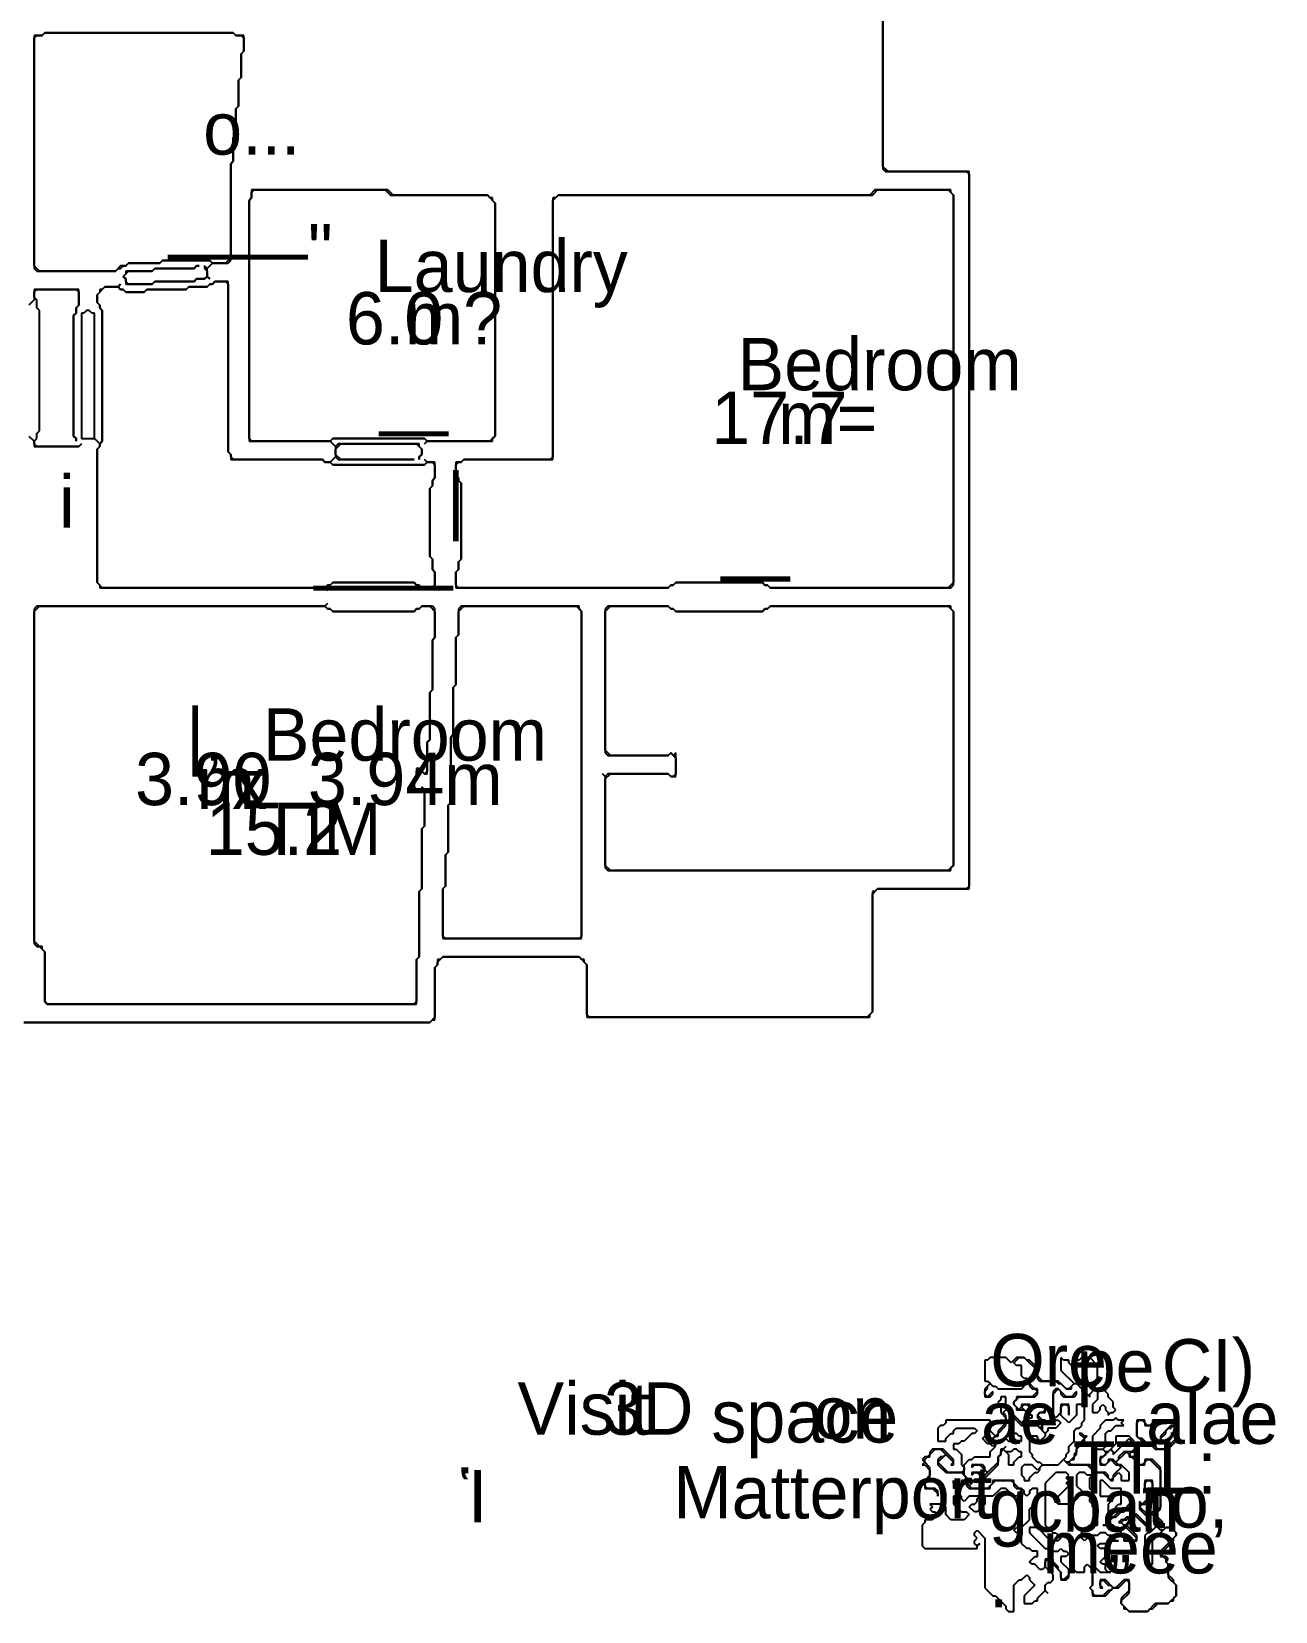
# Model space of a CAD drawing. Header units: metres. Extents: x 39 to 1586, y 19 to 1095.
# Drawn here: x 1111 to 1586, y 32 to 636 of the extents above; entities that cross this region are included whole.
import ezdxf

# ---------------------------------------------------------------- set-up
doc = ezdxf.new("R2010")
doc.units = ezdxf.units.M

msp = doc.modelspace()

# ---------------------------------------------------------------- linework, layer by layer
for p, q in [((1436, 584), (1436, 766)), ((1436, 765), (1436, 583)), ((1115, 634), (1112, 634)), ((1112, 634), (1112, 545)), ((1112, 633), (1113, 634)), ((1113, 634), (1115, 634)), ((1116, 635), (1115, 634)), ((1115, 634), (1116, 635)), ((1188, 635), (1116, 635)), ((1116, 635), (1188, 635)), ((1189, 634), (1188, 635)), ((1188, 635), (1189, 634)), ((1192, 634), (1189, 634)), ((1189, 634), (1191, 634)), ((1191, 634), (1192, 633)), ((1192, 628), (1192, 634)), ((1112, 546), (1112, 633)), ((1191, 627), (1192, 628)), ((1192, 628), (1191, 627)), ((1192, 633), (1192, 628)), ((1191, 618), (1191, 627)), ((1191, 627), (1191, 618)), ((1190, 617), (1191, 618)), ((1191, 618), (1190, 617)), ((1190, 607), (1190, 617)), ((1190, 617), (1190, 607)), ((1189, 606), (1190, 607)), ((1190, 607), (1189, 606)), ((1189, 596), (1189, 606)), ((1189, 606), (1189, 596)), ((1188, 595), (1189, 596)), ((1189, 596), (1188, 595)), ((1188, 586), (1188, 595)), ((1188, 595), (1188, 586)), ((1187, 585), (1188, 586)), ((1188, 586), (1187, 585)), ((1187, 548), (1187, 585)), ((1187, 585), (1187, 549)), ((1438, 582), (1436, 584)), ((1436, 583), (1437, 582)), ((1437, 582), (1468, 582)), ((1469, 582), (1438, 582)), ((1468, 582), (1469, 581)), ((1469, 308), (1469, 582)), ((1469, 581), (1469, 309)), ((1195, 575), (1195, 572)), ((1247, 575), (1195, 575)), ((1195, 574), (1196, 575)), ((1195, 572), (1195, 574)), ((1196, 575), (1246, 575)), ((1246, 575), (1248, 573)), ((1249, 573), (1247, 575)), ((1433, 575), (1431, 573)), ((1432, 573), (1434, 575)), ((1462, 575), (1433, 575)), ((1434, 575), (1461, 575)), ((1461, 575), (1463, 573)), ((1462, 574), (1462, 575)), ((1463, 573), (1462, 574)), ((1195, 572), (1194, 571)), ((1194, 571), (1195, 572)), ((1194, 571), (1194, 479)), ((1194, 480), (1194, 571)), ((1248, 573), (1285, 573)), ((1285, 573), (1249, 573)), ((1286, 572), (1285, 573)), ((1285, 573), (1288, 570)), ((1287, 572), (1286, 572)), ((1287, 571), (1287, 572)), ((1288, 570), (1287, 571)), ((1288, 481), (1288, 570)), ((1288, 570), (1288, 481)), ((1310, 571), (1312, 573)), ((1311, 572), (1310, 572)), ((1310, 572), (1310, 473)), ((1310, 472), (1310, 571)), ((1312, 573), (1311, 572)), ((1431, 573), (1312, 573)), ((1312, 573), (1432, 573)), ((1463, 424), (1463, 573)), ((1463, 573), (1463, 425)), ((1114, 544), (1112, 546)), ((1112, 545), (1113, 544)), ((1113, 544), (1143, 544)), ((1143, 544), (1114, 544)), ((1145, 546), (1143, 544)), ((1143, 544), (1144, 545)), ((1144, 545), (1145, 545)), ((1145, 545), (1146, 546)), ((1147, 546), (1145, 546)), ((1146, 546), (1147, 546)), ((1146, 542), (1148, 544)), ((1147, 546), (1148, 547)), ((1148, 547), (1147, 546)), ((1157, 544), (1147, 544)), ((1147, 544), (1147, 543)), ((1148, 547), (1160, 547)), ((1160, 547), (1148, 547)), ((1148, 544), (1157, 544)), ((1157, 544), (1158, 545)), ((1158, 545), (1157, 544)), ((1158, 545), (1173, 545)), ((1173, 545), (1158, 545)), ((1160, 547), (1161, 548)), ((1161, 548), (1160, 547)), ((1161, 548), (1179, 548)), ((1179, 548), (1161, 548)), ((1173, 545), (1174, 546)), ((1174, 546), (1173, 545)), ((1174, 546), (1175, 546)), ((1175, 546), (1174, 546)), ((1178, 545), (1177, 546)), ((1177, 546), (1177, 545)), ((1177, 545), (1178, 544)), ((1180, 547), (1178, 545)), ((1178, 545), (1180, 547)), ((1178, 542), (1178, 545)), ((1178, 544), (1178, 542)), ((1179, 548), (1180, 547)), ((1180, 547), (1179, 548)), ((1180, 547), (1186, 547)), ((1185, 547), (1180, 547)), ((1187, 549), (1185, 547)), ((1186, 547), (1187, 548)), ((1136, 535), (1139, 538)), ((1139, 538), (1138, 537)), ((1144, 538), (1139, 538)), ((1139, 538), (1144, 538)), ((1144, 538), (1145, 539)), ((1145, 539), (1144, 538)), ((1145, 537), (1144, 538)), ((1144, 538), (1145, 537)), ((1147, 543), (1146, 542)), ((1147, 541), (1146, 542)), ((1146, 542), (1147, 541)), ((1147, 540), (1147, 541)), ((1147, 541), (1147, 539)), ((1148, 539), (1147, 540)), ((1147, 539), (1157, 539)), ((1157, 539), (1148, 539)), ((1158, 540), (1157, 539)), ((1157, 539), (1158, 540)), ((1173, 540), (1158, 540)), ((1158, 540), (1173, 540)), ((1171, 538), (1170, 537)), ((1170, 537), (1171, 538)), ((1178, 538), (1171, 538)), ((1171, 538), (1178, 538)), ((1174, 541), (1173, 540)), ((1173, 540), (1174, 541)), ((1177, 541), (1174, 541)), ((1174, 541), (1177, 541)), ((1178, 542), (1177, 541)), ((1177, 541), (1178, 542)), ((1178, 542), (1179, 541)), ((1179, 541), (1178, 542)), ((1179, 539), (1178, 538)), ((1178, 538), (1179, 539)), ((1180, 539), (1179, 539)), ((1179, 539), (1180, 539)), ((1181, 540), (1180, 539)), ((1180, 539), (1181, 540)), ((1186, 540), (1181, 540)), ((1181, 540), (1185, 540)), ((1185, 540), (1186, 539)), ((1186, 475), (1186, 540)), ((1186, 539), (1186, 475)), ((1112, 533), (1110, 531)), ((1112, 536), (1113, 537)), ((1129, 537), (1112, 537)), ((1112, 537), (1112, 533)), ((1112, 534), (1112, 536)), ((1113, 533), (1112, 534)), ((1113, 537), (1128, 537)), ((1113, 530), (1113, 533)), ((1128, 537), (1129, 536)), ((1129, 531), (1129, 537)), ((1129, 536), (1129, 531)), ((1137, 536), (1136, 535)), ((1136, 535), (1136, 532)), ((1136, 532), (1136, 535)), ((1136, 532), (1137, 531)), ((1137, 531), (1136, 532)), ((1138, 537), (1137, 537)), ((1137, 537), (1137, 536)), ((1146, 537), (1145, 537)), ((1145, 537), (1146, 537)), ((1147, 536), (1146, 537)), ((1146, 537), (1147, 536)), ((1154, 536), (1147, 536)), ((1147, 536), (1154, 536)), ((1155, 537), (1154, 536)), ((1154, 536), (1155, 537)), ((1170, 537), (1155, 537)), ((1155, 537), (1170, 537)), ((1114, 529), (1113, 530)), ((1114, 483), (1114, 529)), ((1128, 528), (1127, 527)), ((1127, 527), (1128, 528)), ((1127, 527), (1127, 481)), ((1127, 481), (1127, 527)), ((1129, 531), (1128, 530)), ((1128, 530), (1129, 531)), ((1128, 530), (1128, 528)), ((1128, 528), (1128, 530)), ((1131, 528), (1130, 528)), ((1130, 528), (1130, 480)), ((1132, 529), (1131, 528)), ((1133, 529), (1132, 529)), ((1134, 528), (1133, 529)), ((1135, 528), (1134, 528)), ((1135, 480), (1135, 528)), ((1137, 531), (1137, 530)), ((1137, 530), (1137, 531)), ((1137, 530), (1138, 529)), ((1138, 529), (1137, 530)), ((1138, 529), (1138, 479)), ((1138, 479), (1138, 529)), ((1113, 482), (1114, 483)), ((1110, 481), (1112, 479)), ((1112, 479), (1113, 480)), ((1112, 479), (1112, 477)), ((1112, 478), (1112, 479)), ((1113, 477), (1112, 478)), ((1112, 477), (1129, 477)), ((1113, 480), (1113, 482)), ((1129, 477), (1113, 477)), ((1127, 481), (1128, 480)), ((1128, 480), (1127, 481)), ((1128, 480), (1128, 479)), ((1128, 479), (1128, 480)), ((1129, 477), (1130, 478)), ((1130, 478), (1129, 477)), ((1130, 480), (1135, 480)), ((1137, 478), (1135, 480)), ((1135, 480), (1137, 478)), ((1137, 477), (1136, 476)), ((1136, 476), (1137, 477)), ((1138, 479), (1137, 478)), ((1137, 478), (1138, 479)), ((1137, 478), (1137, 477)), ((1137, 477), (1137, 478)), ((1195, 479), (1194, 480)), ((1194, 479), (1225, 479)), ((1225, 479), (1195, 479)), ((1225, 479), (1226, 480)), ((1226, 480), (1225, 479)), ((1225, 479), (1227, 477)), ((1227, 477), (1225, 479)), ((1226, 480), (1261, 480)), ((1261, 480), (1226, 480)), ((1227, 476), (1229, 478)), ((1228, 478), (1227, 477)), ((1227, 477), (1227, 473)), ((1259, 478), (1228, 478)), ((1229, 478), (1258, 478)), ((1258, 478), (1260, 476)), ((1259, 477), (1259, 478)), ((1260, 476), (1259, 477)), ((1261, 480), (1262, 479)), ((1262, 479), (1261, 480)), ((1262, 479), (1261, 478)), ((1261, 478), (1262, 479)), ((1262, 479), (1287, 479)), ((1286, 479), (1262, 479)), ((1288, 481), (1286, 479)), ((1287, 480), (1288, 481)), ((1287, 479), (1287, 480)), ((1136, 476), (1136, 425)), ((1136, 425), (1136, 476)), ((1187, 474), (1186, 475)), ((1186, 475), (1187, 474)), ((1187, 473), (1187, 474)), ((1187, 474), (1187, 472)), ((1188, 472), (1187, 473)), ((1187, 472), (1222, 472)), ((1222, 472), (1188, 472)), ((1223, 471), (1222, 472)), ((1222, 472), (1223, 471)), ((1225, 471), (1223, 471)), ((1223, 471), (1225, 471)), ((1227, 473), (1225, 471)), ((1225, 471), (1227, 473)), ((1226, 470), (1225, 471)), ((1225, 471), (1226, 470)), ((1227, 474), (1227, 476)), ((1229, 472), (1227, 474)), ((1227, 473), (1228, 472)), ((1228, 472), (1257, 472)), ((1257, 472), (1229, 472)), ((1260, 474), (1259, 473)), ((1259, 473), (1260, 474)), ((1259, 473), (1259, 472)), ((1259, 472), (1259, 473)), ((1260, 476), (1260, 474)), ((1260, 474), (1260, 476)), ((1262, 471), (1261, 472)), ((1261, 472), (1262, 471)), ((1262, 471), (1261, 470)), ((1261, 470), (1262, 471)), ((1265, 471), (1262, 471)), ((1262, 471), (1264, 471)), ((1264, 471), (1265, 470)), ((1265, 465), (1265, 471)), ((1275, 471), (1273, 471)), ((1273, 471), (1273, 466)), ((1273, 470), (1274, 471)), ((1274, 471), (1275, 471)), ((1276, 472), (1275, 471)), ((1275, 471), (1276, 472)), ((1309, 472), (1276, 472)), ((1276, 472), (1310, 472)), ((1310, 473), (1309, 472)), ((1261, 470), (1226, 470)), ((1226, 470), (1261, 470)), ((1264, 464), (1265, 465)), ((1265, 465), (1264, 464)), ((1265, 470), (1265, 465)), ((1273, 466), (1273, 470)), ((1273, 466), (1274, 465)), ((1274, 465), (1273, 466)), ((1274, 465), (1274, 464)), ((1274, 464), (1274, 465)), ((1263, 461), (1264, 462)), ((1264, 462), (1263, 461)), ((1263, 435), (1263, 461)), ((1263, 461), (1263, 435)), ((1264, 462), (1264, 464)), ((1264, 464), (1264, 462)), ((1274, 464), (1275, 463)), ((1275, 463), (1274, 464)), ((1275, 463), (1275, 434)), ((1275, 434), (1275, 463)), ((1264, 434), (1263, 435)), ((1263, 435), (1264, 434)), ((1264, 430), (1264, 434)), ((1264, 434), (1264, 430)), ((1265, 429), (1264, 430)), ((1264, 430), (1265, 429)), ((1265, 423), (1265, 429)), ((1265, 429), (1265, 424)), ((1274, 430), (1273, 429)), ((1273, 429), (1274, 430)), ((1273, 429), (1273, 423)), ((1273, 424), (1273, 429)), ((1275, 434), (1274, 433)), ((1274, 433), (1275, 434)), ((1274, 433), (1274, 430)), ((1274, 430), (1274, 433)), ((1136, 425), (1137, 424)), ((1138, 423), (1136, 425)), ((1137, 424), (1137, 423)), ((1137, 423), (1223, 423)), ((1223, 423), (1138, 423)), ((1223, 423), (1224, 424)), ((1224, 424), (1223, 423)), ((1223, 423), (1224, 422)), ((1224, 422), (1223, 423)), ((1224, 424), (1225, 424)), ((1225, 424), (1224, 424)), ((1225, 424), (1226, 425)), ((1226, 425), (1225, 424)), ((1226, 425), (1257, 425)), ((1257, 425), (1226, 425)), ((1257, 425), (1258, 424)), ((1258, 424), (1257, 425)), ((1258, 424), (1259, 424)), ((1259, 424), (1258, 424)), ((1259, 424), (1260, 423)), ((1260, 423), (1259, 424)), ((1260, 423), (1265, 423)), ((1264, 423), (1260, 423)), ((1265, 424), (1264, 423)), ((1274, 423), (1273, 424)), ((1273, 423), (1354, 423)), ((1354, 423), (1274, 423)), ((1354, 423), (1355, 424)), ((1355, 424), (1354, 423)), ((1355, 424), (1356, 424)), ((1356, 424), (1355, 424)), ((1356, 424), (1357, 425)), ((1357, 425), (1356, 424)), ((1357, 425), (1390, 425)), ((1390, 425), (1357, 425)), ((1390, 425), (1391, 424)), ((1391, 424), (1390, 425)), ((1391, 424), (1392, 424)), ((1392, 424), (1391, 424)), ((1392, 424), (1393, 423)), ((1393, 423), (1392, 424)), ((1393, 423), (1462, 423)), ((1461, 423), (1393, 423)), ((1463, 425), (1461, 423)), ((1462, 423), (1463, 424)), ((1224, 417), (1223, 416)), ((1223, 416), (1224, 417)), ((1113, 416), (1112, 415)), ((1112, 414), (1114, 416)), ((1112, 415), (1112, 287)), ((1112, 288), (1112, 414)), ((1223, 416), (1113, 416)), ((1114, 416), (1223, 416)), ((1224, 415), (1223, 416)), ((1223, 416), (1224, 415)), ((1225, 415), (1224, 415)), ((1224, 415), (1225, 415)), ((1226, 414), (1225, 415)), ((1225, 415), (1226, 414)), ((1257, 414), (1226, 414)), ((1226, 414), (1257, 414)), ((1258, 415), (1257, 414)), ((1257, 414), (1258, 415)), ((1259, 415), (1258, 415)), ((1258, 415), (1259, 415)), ((1260, 416), (1259, 415)), ((1259, 415), (1260, 416)), ((1264, 416), (1260, 416)), ((1260, 416), (1263, 416)), ((1263, 416), (1265, 414)), ((1265, 415), (1264, 416)), ((1265, 404), (1265, 415)), ((1265, 414), (1265, 404)), ((1275, 416), (1274, 415)), ((1274, 414), (1276, 416)), ((1274, 415), (1274, 405)), ((1274, 405), (1274, 414)), ((1320, 416), (1275, 416)), ((1276, 416), (1319, 416)), ((1319, 416), (1321, 414)), ((1320, 415), (1320, 416)), ((1321, 414), (1320, 415)), ((1321, 289), (1321, 414)), ((1321, 414), (1321, 290)), ((1331, 416), (1330, 415)), ((1330, 414), (1332, 416)), ((1330, 415), (1330, 360)), ((1330, 361), (1330, 414)), ((1354, 416), (1331, 416)), ((1332, 416), (1354, 416)), ((1355, 415), (1354, 416)), ((1354, 416), (1355, 415)), ((1356, 415), (1355, 415)), ((1355, 415), (1356, 415)), ((1357, 414), (1356, 415)), ((1356, 415), (1357, 414)), ((1390, 414), (1357, 414)), ((1357, 414), (1390, 414)), ((1391, 415), (1390, 414)), ((1390, 414), (1391, 415)), ((1392, 415), (1391, 415)), ((1391, 415), (1392, 415)), ((1393, 416), (1392, 415)), ((1392, 415), (1393, 416)), ((1462, 416), (1393, 416)), ((1393, 416), (1461, 416)), ((1461, 416), (1463, 414)), ((1462, 415), (1462, 416)), ((1463, 414), (1462, 415)), ((1463, 317), (1463, 414)), ((1463, 414), (1463, 317)), ((1274, 405), (1273, 404)), ((1273, 404), (1274, 405)), ((1264, 403), (1265, 404)), ((1265, 404), (1264, 403)), ((1264, 384), (1264, 403)), ((1264, 403), (1264, 384)), ((1273, 404), (1273, 386)), ((1273, 386), (1273, 404)), ((1263, 383), (1264, 384)), ((1264, 384), (1263, 383)), ((1263, 365), (1263, 383)), ((1263, 383), (1263, 365)), ((1273, 386), (1272, 385)), ((1272, 385), (1273, 386)), ((1272, 385), (1272, 367)), ((1272, 367), (1272, 385)), ((1262, 364), (1263, 365)), ((1263, 365), (1262, 364)), ((1262, 352), (1262, 364)), ((1262, 364), (1262, 353)), ((1272, 367), (1271, 366)), ((1271, 366), (1272, 367)), ((1271, 366), (1271, 341)), ((1271, 341), (1271, 366)), ((1332, 359), (1330, 361)), ((1330, 360), (1331, 359)), ((1331, 359), (1354, 359)), ((1354, 359), (1332, 359)), ((1354, 359), (1355, 360)), ((1355, 360), (1354, 359)), ((1355, 360), (1357, 358)), ((1356, 359), (1355, 360)), ((1357, 360), (1356, 359)), ((1357, 351), (1357, 360)), ((1357, 358), (1357, 352)), ((1258, 353), (1259, 354)), ((1259, 354), (1258, 354)), ((1258, 354), (1258, 350)), ((1258, 350), (1258, 353)), ((1259, 354), (1261, 352)), ((1261, 352), (1259, 354)), ((1262, 353), (1261, 352)), ((1261, 352), (1262, 352)), ((1330, 351), (1329, 352)), ((1329, 352), (1330, 351)), ((1331, 352), (1330, 351)), ((1330, 350), (1332, 352)), ((1330, 351), (1330, 316)), ((1354, 352), (1331, 352)), ((1332, 352), (1354, 352)), ((1355, 351), (1354, 352)), ((1354, 352), (1355, 351)), ((1356, 351), (1355, 351)), ((1355, 351), (1357, 351)), ((1357, 352), (1356, 351)), ((1257, 349), (1258, 350)), ((1258, 350), (1257, 349)), ((1257, 347), (1257, 349)), ((1257, 349), (1257, 346)), ((1259, 345), (1257, 347)), ((1257, 346), (1258, 345)), ((1258, 345), (1259, 345)), ((1260, 346), (1259, 345)), ((1259, 345), (1260, 346)), ((1261, 346), (1260, 347)), ((1260, 347), (1260, 346)), ((1260, 346), (1261, 345)), ((1261, 332), (1261, 346)), ((1261, 345), (1261, 332)), ((1330, 317), (1330, 350)), ((1271, 341), (1270, 340)), ((1270, 340), (1271, 341)), ((1270, 340), (1270, 322)), ((1270, 322), (1270, 340)), ((1260, 331), (1261, 332)), ((1261, 332), (1260, 331)), ((1260, 308), (1260, 331)), ((1260, 331), (1260, 308)), ((1270, 322), (1269, 321)), ((1269, 321), (1270, 322)), ((1269, 321), (1269, 309)), ((1269, 309), (1269, 321)), ((1332, 315), (1330, 317)), ((1330, 316), (1331, 315)), ((1331, 315), (1462, 315)), ((1461, 315), (1332, 315)), ((1463, 317), (1461, 315)), ((1462, 316), (1463, 317)), ((1462, 315), (1462, 316)), ((1259, 307), (1260, 308)), ((1260, 308), (1259, 307)), ((1269, 309), (1268, 308)), ((1268, 308), (1269, 309)), ((1268, 308), (1268, 289)), ((1268, 290), (1268, 308)), ((1432, 306), (1434, 308)), ((1434, 308), (1433, 307)), ((1434, 308), (1469, 308)), ((1468, 308), (1434, 308)), ((1469, 309), (1468, 308)), ((1259, 282), (1259, 307)), ((1259, 307), (1259, 282)), ((1433, 307), (1432, 307)), ((1432, 307), (1432, 261)), ((1432, 261), (1432, 306)), ((1269, 289), (1268, 290)), ((1321, 290), (1320, 289)), ((1114, 286), (1112, 288)), ((1112, 287), (1113, 286)), ((1113, 286), (1114, 286)), ((1114, 286), (1116, 284)), ((1115, 286), (1114, 286)), ((1115, 285), (1115, 286)), ((1116, 284), (1115, 285)), ((1116, 284), (1116, 265)), ((1116, 265), (1116, 284)), ((1268, 289), (1321, 289)), ((1320, 289), (1269, 289)), ((1258, 281), (1259, 282)), ((1259, 282), (1258, 281)), ((1258, 264), (1258, 281)), ((1258, 281), (1258, 265)), ((1265, 278), (1266, 279)), ((1266, 279), (1265, 278)), ((1265, 258), (1265, 278)), ((1265, 278), (1265, 259)), ((1266, 280), (1268, 282)), ((1267, 281), (1266, 281)), ((1266, 281), (1266, 279)), ((1266, 279), (1266, 280)), ((1268, 282), (1267, 281)), ((1268, 282), (1320, 282)), ((1320, 282), (1268, 282)), ((1320, 282), (1323, 279)), ((1321, 281), (1320, 282)), ((1322, 281), (1321, 281)), ((1322, 280), (1322, 281)), ((1323, 279), (1322, 280)), ((1323, 279), (1323, 259)), ((1323, 260), (1323, 279)), ((1116, 265), (1117, 264)), ((1117, 264), (1116, 265)), ((1117, 264), (1258, 264)), ((1257, 264), (1117, 264)), ((1258, 265), (1257, 264)), ((1324, 259), (1323, 260)), ((1432, 261), (1430, 259)), ((1431, 260), (1432, 261)), ((1431, 259), (1431, 260)), ((1108, 257), (1263, 257)), ((1263, 257), (1108, 257)), ((1265, 259), (1263, 257)), ((1263, 257), (1264, 258)), ((1264, 258), (1265, 258)), ((1323, 259), (1431, 259)), ((1430, 259), (1324, 259)), ((1476, 128), (1475, 128)), ((1475, 128), (1475, 120)), ((1477, 129), (1476, 128)), ((1483, 129), (1477, 129)), ((1485, 127), (1483, 129)), ((1487, 129), (1485, 127)), ((1486, 127), (1488, 129)), ((1487, 126), (1486, 127)), ((1490, 129), (1487, 129)), ((1488, 129), (1490, 129)), ((1490, 129), (1495, 124)), ((1491, 128), (1490, 129)), ((1492, 128), (1491, 128)), ((1495, 125), (1492, 128)), ((1505, 128), (1504, 129)), ((1504, 129), (1504, 124)), ((1507, 128), (1505, 128)), ((1507, 127), (1507, 128)), ((1508, 126), (1507, 127)), ((1510, 128), (1508, 126)), ((1511, 128), (1510, 128)), ((1512, 129), (1511, 128)), ((1515, 129), (1512, 129)), ((1518, 126), (1515, 129)), ((1489, 126), (1487, 126)), ((1489, 122), (1489, 126)), ((1490, 121), (1489, 122)), ((1491, 121), (1490, 121)), ((1492, 120), (1491, 121)), ((1495, 122), (1495, 125)), ((1495, 124), (1495, 121)), ((1497, 120), (1495, 122)), ((1495, 121), (1496, 120)), ((1504, 124), (1509, 119)), ((1518, 119), (1518, 126)), ((1475, 120), (1476, 120)), ((1477, 119), (1475, 117)), ((1475, 117), (1475, 114)), ((1475, 116), (1476, 117)), ((1475, 115), (1475, 116)), ((1476, 114), (1475, 115)), ((1476, 120), (1477, 119)), ((1476, 118), (1477, 119)), ((1476, 117), (1476, 118)), ((1478, 116), (1476, 114)), ((1477, 119), (1478, 118)), ((1477, 114), (1478, 115)), ((1478, 118), (1479, 118)), ((1478, 115), (1478, 116)), ((1479, 118), (1480, 117)), ((1480, 117), (1489, 117)), ((1489, 117), (1490, 118)), ((1490, 119), (1491, 120)), ((1490, 118), (1490, 119)), ((1491, 120), (1492, 119)), ((1492, 119), (1492, 120)), ((1492, 119), (1492, 118)), ((1494, 117), (1492, 119)), ((1492, 118), (1493, 117)), ((1493, 117), (1494, 117)), ((1495, 116), (1493, 114)), ((1494, 117), (1495, 116)), ((1495, 117), (1494, 117)), ((1494, 114), (1495, 115)), ((1495, 115), (1495, 117)), ((1496, 120), (1502, 120)), ((1503, 120), (1497, 120)), ((1501, 115), (1503, 117)), ((1502, 117), (1501, 116)), ((1501, 116), (1501, 106)), ((1501, 107), (1501, 115)), ((1502, 120), (1503, 119)), ((1503, 117), (1502, 117)), ((1506, 117), (1503, 120)), ((1503, 119), (1504, 119)), ((1503, 117), (1504, 116)), ((1506, 114), (1503, 117)), ((1504, 119), (1506, 117)), ((1504, 116), (1504, 115)), ((1504, 115), (1505, 114)), ((1506, 117), (1508, 117)), ((1507, 117), (1506, 117)), ((1509, 119), (1507, 117)), ((1508, 118), (1509, 119)), ((1508, 117), (1508, 118)), ((1510, 116), (1508, 114)), ((1509, 119), (1510, 119)), ((1509, 114), (1510, 115)), ((1510, 119), (1512, 117)), ((1510, 115), (1510, 116)), ((1512, 117), (1512, 116)), ((1512, 116), (1513, 115)), ((1513, 115), (1513, 114)), ((1513, 114), (1514, 115)), ((1514, 115), (1515, 114)), ((1515, 115), (1517, 117)), ((1515, 114), (1515, 115)), ((1517, 118), (1518, 119)), ((1517, 117), (1517, 118)), ((1517, 117), (1518, 116)), ((1518, 116), (1517, 117)), ((1518, 116), (1518, 113)), ((1519, 116), (1518, 116)), ((1520, 117), (1519, 116)), ((1521, 117), (1520, 118)), ((1520, 118), (1520, 117)), ((1521, 116), (1521, 117)), ((1522, 115), (1521, 116)), ((1522, 114), (1522, 115)), ((1475, 114), (1477, 114)), ((1481, 113), (1480, 112)), ((1480, 112), (1480, 111)), ((1480, 111), (1481, 110)), ((1483, 114), (1481, 114)), ((1481, 114), (1481, 113)), ((1481, 110), (1481, 108)), ((1482, 108), (1483, 109)), ((1483, 110), (1483, 114)), ((1489, 104), (1483, 110)), ((1483, 109), (1484, 109)), ((1484, 109), (1486, 107)), ((1486, 112), (1488, 114)), ((1487, 113), (1486, 112)), ((1486, 112), (1486, 111)), ((1486, 111), (1486, 112)), ((1486, 111), (1487, 110)), ((1488, 109), (1486, 111)), ((1493, 114), (1487, 114)), ((1487, 114), (1487, 113)), ((1487, 110), (1487, 109)), ((1487, 109), (1490, 109)), ((1488, 114), (1494, 114)), ((1489, 110), (1488, 109)), ((1489, 110), (1490, 111)), ((1492, 111), (1489, 111)), ((1489, 111), (1489, 110)), ((1492, 107), (1489, 110)), ((1490, 111), (1491, 111)), ((1490, 109), (1492, 107)), ((1491, 111), (1493, 109)), ((1493, 110), (1492, 111)), ((1493, 109), (1493, 110)), ((1498, 111), (1495, 111)), ((1495, 111), (1495, 110)), ((1495, 110), (1496, 111)), ((1496, 111), (1497, 111)), ((1497, 111), (1498, 110)), ((1498, 109), (1497, 108)), ((1498, 108), (1498, 111)), ((1498, 110), (1498, 109)), ((1504, 110), (1505, 111)), ((1507, 111), (1504, 111)), ((1504, 111), (1504, 108)), ((1504, 107), (1504, 110)), ((1505, 114), (1509, 114)), ((1505, 111), (1506, 111)), ((1508, 114), (1506, 114)), ((1506, 111), (1507, 110)), ((1507, 107), (1507, 111)), ((1507, 110), (1507, 107)), ((1512, 111), (1510, 111)), ((1510, 111), (1510, 107)), ((1513, 110), (1512, 111)), ((1513, 110), (1514, 111)), ((1514, 111), (1513, 110)), ((1513, 105), (1513, 110)), ((1518, 113), (1516, 111)), ((1516, 111), (1516, 108)), ((1518, 108), (1519, 109)), ((1519, 110), (1520, 111)), ((1519, 109), (1519, 110)), ((1520, 111), (1521, 110)), ((1521, 110), (1521, 109)), ((1521, 109), (1522, 108)), ((1524, 112), (1522, 114)), ((1524, 110), (1524, 112)), ((1525, 109), (1524, 110)), ((1524, 108), (1525, 109)), ((1458, 103), (1457, 102)), ((1459, 103), (1458, 103)), ((1460, 104), (1459, 103)), ((1477, 105), (1460, 105)), ((1460, 105), (1460, 104)), ((1477, 101), (1477, 105)), ((1483, 104), (1480, 101)), ((1480, 100), (1483, 103)), ((1481, 108), (1483, 106)), ((1483, 107), (1482, 108)), ((1483, 103), (1483, 107)), ((1483, 106), (1483, 104)), ((1486, 107), (1486, 106)), ((1486, 106), (1489, 103)), ((1492, 107), (1489, 104)), ((1489, 104), (1490, 105)), ((1490, 103), (1489, 104)), ((1489, 103), (1495, 103)), ((1490, 105), (1491, 105)), ((1495, 103), (1490, 103)), ((1491, 105), (1492, 106)), ((1493, 107), (1492, 107)), ((1492, 106), (1493, 106)), ((1493, 106), (1493, 107)), ((1495, 107), (1496, 108)), ((1496, 108), (1495, 107)), ((1497, 105), (1495, 107)), ((1495, 107), (1495, 106)), ((1495, 106), (1496, 105)), ((1495, 103), (1498, 100)), ((1496, 102), (1495, 103)), ((1496, 108), (1498, 108)), ((1497, 108), (1496, 108)), ((1496, 105), (1497, 105)), ((1498, 104), (1496, 102)), ((1498, 105), (1497, 105)), ((1497, 105), (1498, 104)), ((1497, 103), (1498, 104)), ((1497, 101), (1497, 103)), ((1499, 104), (1498, 105)), ((1498, 104), (1499, 104)), ((1502, 106), (1501, 107)), ((1501, 106), (1502, 105)), ((1504, 108), (1502, 106)), ((1502, 105), (1503, 105)), ((1504, 104), (1502, 102)), ((1503, 105), (1504, 104)), ((1507, 104), (1504, 107)), ((1510, 107), (1507, 104)), ((1511, 102), (1512, 103)), ((1512, 104), (1513, 105)), ((1512, 103), (1512, 104)), ((1516, 108), (1518, 108)), ((1521, 105), (1519, 103)), ((1519, 103), (1519, 102)), ((1524, 105), (1521, 105)), ((1522, 108), (1522, 107)), ((1522, 107), (1523, 108)), ((1523, 108), (1524, 108)), ((1523, 101), (1525, 103)), ((1525, 106), (1524, 105)), ((1526, 105), (1525, 106)), ((1525, 103), (1528, 103)), ((1528, 105), (1526, 105)), ((1527, 104), (1528, 105)), ((1528, 103), (1527, 104)), ((1533, 104), (1534, 105)), ((1536, 105), (1533, 105)), ((1533, 105), (1533, 99)), ((1533, 99), (1533, 104)), ((1534, 105), (1535, 105)), ((1535, 105), (1536, 104)), ((1536, 104), (1536, 105)), ((1536, 104), (1536, 103)), ((1537, 103), (1536, 104)), ((1536, 103), (1539, 103)), ((1538, 103), (1537, 103)), ((1539, 104), (1538, 103)), ((1539, 104), (1540, 105)), ((1548, 105), (1539, 105)), ((1539, 105), (1539, 104)), ((1539, 103), (1539, 104)), ((1540, 105), (1547, 105)), ((1546, 103), (1542, 99)), ((1547, 103), (1546, 103)), ((1546, 102), (1547, 103)), ((1547, 105), (1548, 104)), ((1548, 104), (1547, 103)), ((1547, 103), (1548, 103)), ((1548, 103), (1548, 105)), ((1457, 102), (1457, 97)), ((1457, 97), (1460, 97)), ((1460, 98), (1462, 100)), ((1460, 97), (1460, 98)), ((1462, 100), (1463, 100)), ((1463, 101), (1464, 102)), ((1463, 100), (1463, 101)), ((1464, 102), (1471, 102)), ((1466, 97), (1465, 96)), ((1467, 97), (1466, 97)), ((1470, 100), (1467, 97)), ((1471, 100), (1470, 100)), ((1471, 102), (1472, 101)), ((1472, 101), (1471, 100)), ((1474, 98), (1477, 101)), ((1476, 96), (1474, 98)), ((1479, 99), (1477, 101)), ((1477, 101), (1479, 99)), ((1479, 99), (1478, 98)), ((1478, 98), (1479, 99)), ((1480, 97), (1478, 95)), ((1480, 100), (1479, 99)), ((1479, 99), (1480, 99)), ((1479, 96), (1480, 97)), ((1480, 101), (1480, 100)), ((1480, 99), (1480, 100)), ((1480, 97), (1482, 97)), ((1481, 97), (1480, 97)), ((1483, 99), (1481, 97)), ((1482, 97), (1483, 98)), ((1485, 99), (1483, 99)), ((1483, 98), (1484, 97)), ((1484, 97), (1489, 97)), ((1486, 100), (1485, 99)), ((1487, 100), (1486, 100)), ((1488, 99), (1487, 100)), ((1489, 99), (1488, 99)), ((1489, 97), (1489, 99)), ((1495, 99), (1492, 99)), ((1492, 99), (1492, 93)), ((1495, 98), (1495, 99)), ((1496, 97), (1495, 98)), ((1498, 99), (1496, 97)), ((1498, 100), (1497, 101)), ((1499, 101), (1498, 100)), ((1498, 100), (1498, 99)), ((1502, 102), (1499, 102)), ((1499, 102), (1499, 101)), ((1507, 95), (1509, 97)), ((1509, 101), (1510, 102)), ((1509, 97), (1509, 101)), ((1510, 102), (1511, 102)), ((1513, 98), (1510, 95)), ((1510, 94), (1513, 97)), ((1512, 100), (1511, 100)), ((1511, 100), (1513, 98)), ((1513, 99), (1512, 100)), ((1513, 98), (1514, 99)), ((1514, 99), (1513, 99)), ((1513, 97), (1513, 98)), ((1519, 102), (1516, 99)), ((1516, 99), (1516, 94)), ((1521, 100), (1522, 101)), ((1521, 95), (1521, 100)), ((1522, 101), (1523, 101)), ((1524, 92), (1530, 98)), ((1530, 99), (1525, 99)), ((1525, 99), (1525, 96)), ((1532, 97), (1530, 99)), ((1530, 98), (1531, 97)), ((1530, 95), (1532, 97)), ((1535, 97), (1531, 93)), ((1531, 97), (1531, 96)), ((1534, 98), (1533, 99)), ((1533, 99), (1535, 97)), ((1535, 98), (1534, 98)), ((1534, 96), (1535, 97)), ((1537, 96), (1535, 98)), ((1535, 97), (1536, 97)), ((1536, 97), (1537, 96)), ((1542, 98), (1544, 100)), ((1542, 99), (1542, 97)), ((1543, 97), (1542, 98)), ((1542, 97), (1543, 96)), ((1543, 96), (1543, 97)), ((1544, 101), (1545, 102)), ((1544, 100), (1544, 101)), ((1548, 98), (1544, 94)), ((1545, 102), (1546, 102)), ((1545, 94), (1548, 97)), ((1547, 100), (1546, 100)), ((1546, 100), (1548, 98)), ((1548, 99), (1547, 100)), ((1548, 97), (1548, 99)), ((1452, 91), (1451, 90)), ((1453, 91), (1452, 91)), ((1452, 90), (1453, 91)), ((1454, 92), (1453, 91)), ((1453, 91), (1454, 91)), ((1455, 94), (1454, 93)), ((1454, 92), (1456, 94)), ((1454, 93), (1454, 92)), ((1454, 91), (1454, 92)), ((1459, 94), (1455, 94)), ((1456, 94), (1458, 94)), ((1457, 89), (1460, 92)), ((1458, 91), (1457, 90)), ((1458, 94), (1460, 92)), ((1459, 91), (1458, 91)), ((1463, 90), (1459, 94)), ((1460, 92), (1459, 91)), ((1460, 92), (1463, 89)), ((1465, 96), (1463, 96)), ((1463, 96), (1463, 94)), ((1463, 94), (1464, 94)), ((1464, 94), (1466, 92)), ((1466, 92), (1466, 88)), ((1470, 90), (1471, 91)), ((1471, 91), (1477, 91)), ((1477, 96), (1476, 96)), ((1478, 95), (1477, 96)), ((1477, 93), (1479, 95)), ((1477, 91), (1477, 93)), ((1479, 95), (1479, 96)), ((1480, 91), (1481, 92)), ((1481, 92), (1480, 91)), ((1480, 88), (1480, 91)), ((1480, 91), (1480, 89)), ((1481, 93), (1482, 94)), ((1482, 94), (1481, 94)), ((1481, 94), (1481, 92)), ((1481, 92), (1481, 93)), ((1482, 94), (1483, 95)), ((1483, 95), (1482, 94)), ((1482, 94), (1484, 92)), ((1483, 93), (1482, 94)), ((1485, 93), (1483, 93)), ((1484, 92), (1484, 88)), ((1486, 94), (1485, 93)), ((1487, 94), (1486, 94)), ((1486, 89), (1488, 91)), ((1488, 93), (1487, 94)), ((1489, 93), (1488, 93)), ((1488, 91), (1489, 91)), ((1489, 91), (1489, 93)), ((1492, 93), (1493, 92)), ((1493, 92), (1493, 91)), ((1493, 91), (1495, 89)), ((1505, 90), (1506, 91)), ((1506, 92), (1507, 93)), ((1506, 91), (1506, 92)), ((1507, 93), (1507, 95)), ((1509, 91), (1507, 89)), ((1510, 93), (1509, 92)), ((1509, 91), (1510, 92)), ((1509, 92), (1509, 91)), ((1509, 90), (1509, 91)), ((1510, 95), (1510, 93)), ((1510, 92), (1510, 94)), ((1516, 94), (1520, 94)), ((1519, 90), (1523, 94)), ((1520, 91), (1519, 91)), ((1519, 91), (1519, 88)), ((1520, 94), (1521, 95)), ((1521, 93), (1520, 94)), ((1520, 94), (1521, 93)), ((1521, 92), (1520, 91)), ((1522, 93), (1521, 93)), ((1521, 93), (1521, 92)), ((1525, 96), (1522, 93)), ((1523, 94), (1524, 93)), ((1524, 93), (1524, 92)), ((1525, 89), (1529, 93)), ((1528, 93), (1526, 91)), ((1526, 91), (1526, 90)), ((1531, 93), (1528, 93)), ((1529, 93), (1530, 92)), ((1531, 96), (1530, 95)), ((1530, 92), (1531, 93)), ((1531, 91), (1530, 92)), ((1530, 92), (1530, 91)), ((1530, 91), (1531, 91)), ((1531, 93), (1532, 93)), ((1532, 91), (1531, 91)), ((1531, 91), (1533, 89)), ((1532, 93), (1534, 95)), ((1533, 90), (1532, 91)), ((1534, 95), (1534, 96)), ((1537, 96), (1538, 96)), ((1539, 96), (1537, 96)), ((1538, 96), (1540, 94)), ((1541, 94), (1539, 96)), ((1540, 94), (1545, 94)), ((1544, 94), (1541, 94)), ((1451, 90), (1452, 89)), ((1452, 89), (1451, 88)), ((1451, 88), (1452, 88)), ((1452, 89), (1452, 90)), ((1454, 87), (1452, 89)), ((1452, 88), (1454, 86)), ((1454, 83), (1454, 87)), ((1454, 86), (1454, 84)), ((1457, 90), (1457, 88)), ((1461, 85), (1457, 89)), ((1457, 88), (1460, 85)), ((1460, 85), (1466, 85)), ((1466, 85), (1461, 85)), ((1463, 89), (1462, 88)), ((1462, 88), (1463, 88)), ((1463, 88), (1463, 90)), ((1466, 88), (1467, 87)), ((1467, 86), (1466, 85)), ((1466, 85), (1468, 83)), ((1467, 88), (1469, 90)), ((1467, 84), (1467, 88)), ((1467, 87), (1467, 86)), ((1469, 90), (1470, 90)), ((1474, 88), (1470, 88)), ((1470, 88), (1470, 87)), ((1470, 87), (1471, 88)), ((1473, 85), (1470, 85)), ((1470, 85), (1470, 84)), ((1470, 84), (1471, 85)), ((1471, 88), (1473, 88)), ((1471, 85), (1472, 85)), ((1472, 85), (1474, 83)), ((1473, 88), (1476, 85)), ((1473, 84), (1473, 85)), ((1474, 82), (1480, 88)), ((1475, 87), (1474, 88)), ((1476, 85), (1474, 83)), ((1475, 86), (1475, 87)), ((1476, 85), (1475, 86)), ((1480, 89), (1476, 85)), ((1484, 88), (1486, 88)), ((1486, 88), (1486, 89)), ((1490, 88), (1489, 87)), ((1489, 87), (1489, 84)), ((1493, 88), (1490, 88)), ((1492, 83), (1494, 85)), ((1495, 86), (1493, 88)), ((1494, 85), (1495, 85)), ((1495, 89), (1496, 89)), ((1497, 88), (1495, 86)), ((1495, 85), (1496, 86)), ((1496, 89), (1497, 88)), ((1496, 87), (1497, 88)), ((1496, 86), (1496, 87)), ((1497, 88), (1503, 88)), ((1502, 85), (1498, 81)), ((1506, 85), (1502, 85)), ((1503, 88), (1505, 90)), ((1505, 90), (1507, 88)), ((1506, 89), (1505, 90)), ((1507, 89), (1506, 89)), ((1507, 84), (1506, 85)), ((1507, 89), (1508, 90)), ((1508, 88), (1507, 89)), ((1507, 88), (1514, 88)), ((1508, 90), (1509, 90)), ((1515, 88), (1508, 88)), ((1511, 85), (1510, 84)), ((1513, 85), (1511, 85)), ((1514, 84), (1513, 85)), ((1514, 88), (1516, 86)), ((1516, 87), (1515, 88)), ((1516, 86), (1516, 87)), ((1518, 85), (1517, 84)), ((1517, 84), (1518, 85)), ((1521, 85), (1518, 85)), ((1518, 85), (1520, 85)), ((1519, 89), (1519, 90)), ((1520, 88), (1519, 89)), ((1519, 88), (1521, 88)), ((1521, 88), (1520, 88)), ((1520, 85), (1523, 82)), ((1521, 88), (1523, 90)), ((1522, 89), (1521, 88)), ((1522, 84), (1521, 85)), ((1524, 90), (1522, 90)), ((1522, 90), (1522, 89)), ((1523, 90), (1525, 88)), ((1525, 89), (1524, 90)), ((1527, 87), (1524, 84)), ((1524, 83), (1526, 85)), ((1526, 90), (1525, 89)), ((1526, 88), (1525, 89)), ((1525, 88), (1526, 88)), ((1526, 88), (1527, 87)), ((1527, 88), (1526, 88)), ((1526, 85), (1527, 84)), ((1530, 85), (1527, 88)), ((1530, 82), (1530, 85)), ((1533, 89), (1533, 90)), ((1534, 88), (1533, 89)), ((1533, 89), (1533, 88)), ((1533, 88), (1536, 88)), ((1535, 88), (1534, 88)), ((1536, 89), (1535, 88)), ((1539, 90), (1536, 90)), ((1536, 90), (1536, 89)), ((1536, 89), (1537, 90)), ((1536, 88), (1536, 89)), ((1537, 90), (1538, 90)), ((1538, 90), (1542, 86)), ((1542, 87), (1539, 90)), ((1542, 71), (1542, 87)), ((1542, 86), (1542, 72)), ((1454, 84), (1452, 82)), ((1452, 81), (1454, 83)), ((1452, 82), (1452, 79)), ((1452, 80), (1452, 81)), ((1453, 79), (1452, 80)), ((1452, 79), (1455, 79)), ((1456, 79), (1453, 79)), ((1455, 79), (1457, 77)), ((1457, 78), (1456, 79)), ((1463, 81), (1463, 82)), ((1463, 82), (1463, 79)), ((1464, 80), (1463, 81)), ((1463, 79), (1464, 80)), ((1465, 80), (1464, 80)), ((1464, 80), (1465, 79)), ((1466, 81), (1465, 80)), ((1465, 79), (1466, 80)), ((1467, 82), (1466, 82)), ((1466, 82), (1466, 81)), ((1466, 81), (1467, 82)), ((1466, 80), (1466, 81)), ((1468, 83), (1467, 84)), ((1468, 83), (1467, 82)), ((1467, 82), (1468, 83)), ((1467, 82), (1468, 81)), ((1469, 80), (1467, 82)), ((1468, 81), (1468, 80)), ((1468, 80), (1469, 79)), ((1469, 80), (1471, 82)), ((1470, 81), (1469, 80)), ((1470, 79), (1469, 80)), ((1469, 79), (1477, 79)), ((1473, 82), (1470, 82)), ((1470, 82), (1470, 81)), ((1476, 79), (1470, 79)), ((1471, 82), (1474, 82)), ((1474, 83), (1473, 84)), ((1474, 83), (1473, 82)), ((1478, 81), (1476, 79)), ((1477, 80), (1479, 82)), ((1477, 79), (1477, 80)), ((1486, 82), (1478, 82)), ((1478, 82), (1478, 81)), ((1481, 79), (1478, 76)), ((1479, 82), (1485, 82)), ((1483, 79), (1481, 79)), ((1486, 76), (1483, 79)), ((1485, 82), (1486, 81)), ((1486, 81), (1486, 82)), ((1486, 81), (1486, 80)), ((1488, 79), (1486, 81)), ((1486, 80), (1487, 79)), ((1487, 79), (1488, 79)), ((1488, 79), (1489, 78)), ((1489, 79), (1488, 79)), ((1489, 84), (1490, 83)), ((1490, 78), (1489, 79)), ((1490, 83), (1490, 82)), ((1490, 82), (1492, 82)), ((1492, 82), (1492, 83)), ((1493, 79), (1492, 78)), ((1495, 79), (1493, 79)), ((1495, 74), (1495, 79)), ((1498, 81), (1498, 65)), ((1502, 75), (1507, 80)), ((1506, 83), (1507, 84)), ((1507, 82), (1506, 83)), ((1506, 81), (1507, 82)), ((1507, 80), (1506, 81)), ((1510, 84), (1510, 80)), ((1510, 80), (1512, 78)), ((1517, 84), (1514, 84)), ((1515, 83), (1516, 84)), ((1515, 79), (1515, 83)), ((1516, 78), (1515, 79)), ((1516, 84), (1517, 84)), ((1520, 82), (1519, 82)), ((1519, 82), (1519, 76)), ((1523, 79), (1520, 82)), ((1522, 83), (1522, 84)), ((1523, 82), (1522, 83)), ((1524, 83), (1523, 82)), ((1523, 82), (1524, 82)), ((1527, 79), (1523, 79)), ((1524, 84), (1524, 83)), ((1524, 82), (1524, 83)), ((1527, 84), (1527, 82)), ((1527, 82), (1530, 82)), ((1527, 73), (1527, 79)), ((1539, 82), (1536, 82)), ((1536, 82), (1536, 78)), ((1536, 81), (1537, 82)), ((1536, 78), (1536, 81)), ((1537, 82), (1538, 82)), ((1538, 82), (1539, 81)), ((1539, 76), (1539, 82)), ((1539, 81), (1539, 77)), ((1459, 73), (1454, 73)), ((1454, 73), (1455, 72)), ((1457, 76), (1457, 78)), ((1457, 77), (1457, 76)), ((1460, 72), (1459, 73)), ((1466, 76), (1463, 76)), ((1463, 76), (1463, 73)), ((1463, 73), (1466, 70)), ((1466, 75), (1466, 76)), ((1467, 74), (1466, 75)), ((1469, 76), (1467, 74)), ((1473, 76), (1469, 76)), ((1469, 72), (1470, 73)), ((1470, 73), (1471, 73)), ((1471, 73), (1472, 74)), ((1472, 75), (1473, 76)), ((1472, 74), (1472, 75)), ((1475, 73), (1472, 70)), ((1478, 76), (1475, 76)), ((1475, 76), (1475, 73)), ((1487, 76), (1486, 76)), ((1489, 78), (1487, 76)), ((1490, 77), (1490, 78)), ((1491, 76), (1490, 77)), ((1492, 77), (1491, 76)), ((1492, 78), (1492, 77)), ((1492, 71), (1495, 74)), ((1502, 74), (1502, 75)), ((1503, 73), (1502, 74)), ((1507, 73), (1503, 73)), ((1508, 74), (1507, 73)), ((1509, 74), (1508, 74)), ((1512, 77), (1509, 74)), ((1512, 78), (1512, 77)), ((1515, 75), (1516, 76)), ((1515, 74), (1515, 75)), ((1516, 73), (1515, 74)), ((1516, 76), (1516, 78)), ((1516, 72), (1516, 73)), ((1519, 76), (1523, 76)), ((1524, 75), (1522, 73)), ((1522, 73), (1522, 70)), ((1523, 76), (1524, 75)), ((1525, 72), (1526, 73)), ((1526, 73), (1527, 73)), ((1531, 74), (1529, 72)), ((1530, 72), (1532, 74)), ((1532, 74), (1531, 74)), ((1535, 73), (1534, 74)), ((1534, 74), (1534, 71)), ((1534, 72), (1535, 73)), ((1539, 77), (1535, 73)), ((1535, 73), (1536, 73)), ((1536, 73), (1539, 76)), ((1455, 67), (1452, 67)), ((1452, 67), (1452, 66)), ((1455, 72), (1454, 71)), ((1454, 71), (1455, 70)), ((1455, 70), (1456, 70)), ((1457, 69), (1455, 67)), ((1456, 70), (1457, 69)), ((1460, 69), (1460, 72)), ((1462, 67), (1460, 69)), ((1467, 67), (1462, 67)), ((1466, 70), (1468, 70)), ((1469, 69), (1467, 67)), ((1468, 70), (1469, 69)), ((1471, 70), (1469, 72)), ((1472, 70), (1471, 70)), ((1489, 64), (1492, 67)), ((1492, 67), (1492, 71)), ((1518, 70), (1516, 72)), ((1518, 65), (1518, 70)), ((1522, 70), (1523, 70)), ((1522, 66), (1524, 68)), ((1523, 68), (1522, 67)), ((1522, 67), (1522, 66)), ((1523, 70), (1524, 71)), ((1524, 68), (1523, 68)), ((1524, 71), (1525, 71)), ((1526, 70), (1524, 68)), ((1524, 68), (1525, 68)), ((1525, 71), (1525, 72)), ((1526, 70), (1525, 71)), ((1525, 71), (1526, 70)), ((1525, 68), (1527, 70)), ((1528, 70), (1526, 70)), ((1527, 67), (1526, 66)), ((1527, 70), (1528, 70)), ((1528, 67), (1527, 67)), ((1527, 66), (1528, 67)), ((1528, 70), (1530, 72)), ((1529, 71), (1528, 70)), ((1529, 68), (1528, 67)), ((1528, 67), (1529, 67)), ((1529, 72), (1529, 71)), ((1530, 68), (1529, 68)), ((1529, 67), (1530, 68)), ((1530, 72), (1531, 71)), ((1531, 71), (1530, 72)), ((1531, 69), (1530, 68)), ((1530, 68), (1531, 68)), ((1533, 69), (1531, 69)), ((1531, 68), (1532, 69)), ((1532, 69), (1537, 64)), ((1539, 63), (1533, 69)), ((1537, 69), (1534, 72)), ((1534, 71), (1537, 68)), ((1538, 69), (1537, 69)), ((1537, 68), (1538, 69)), ((1539, 70), (1538, 69)), ((1538, 69), (1539, 69)), ((1539, 69), (1540, 70)), ((1540, 70), (1539, 70)), ((1540, 68), (1539, 69)), ((1539, 69), (1542, 66)), ((1542, 72), (1540, 70)), ((1540, 70), (1541, 70)), ((1541, 68), (1540, 68)), ((1541, 70), (1542, 71)), ((1543, 66), (1541, 68)), ((1452, 66), (1451, 65)), ((1451, 65), (1451, 57)), ((1471, 62), (1472, 63)), ((1471, 61), (1471, 62)), ((1472, 60), (1471, 61)), ((1472, 63), (1475, 60)), ((1486, 63), (1487, 64)), ((1487, 62), (1486, 63)), ((1487, 64), (1489, 64)), ((1488, 62), (1487, 62)), ((1489, 61), (1488, 62)), ((1489, 58), (1489, 61)), ((1495, 64), (1492, 64)), ((1492, 64), (1492, 62)), ((1492, 62), (1498, 56)), ((1500, 59), (1495, 64)), ((1498, 65), (1501, 62)), ((1501, 62), (1502, 62)), ((1502, 62), (1504, 60)), ((1512, 63), (1513, 64)), ((1512, 60), (1512, 63)), ((1513, 64), (1514, 64)), ((1514, 64), (1515, 65)), ((1518, 61), (1514, 61)), ((1514, 61), (1514, 60)), ((1515, 65), (1518, 65)), ((1519, 62), (1518, 61)), ((1521, 62), (1519, 62)), ((1521, 65), (1520, 65)), ((1520, 65), (1524, 65)), ((1522, 66), (1521, 65)), ((1522, 61), (1521, 62)), ((1523, 65), (1522, 66)), ((1524, 61), (1522, 61)), ((1524, 65), (1523, 65)), ((1525, 64), (1524, 65)), ((1524, 65), (1527, 62)), ((1524, 60), (1524, 61)), ((1526, 64), (1525, 64)), ((1526, 66), (1527, 66)), ((1527, 63), (1526, 64)), ((1527, 66), (1533, 60)), ((1528, 65), (1527, 66)), ((1527, 61), (1527, 63)), ((1527, 62), (1527, 61)), ((1529, 59), (1527, 61)), ((1527, 61), (1528, 60)), ((1529, 65), (1528, 65)), ((1533, 61), (1529, 65)), ((1533, 59), (1533, 61)), ((1537, 62), (1536, 61)), ((1536, 61), (1536, 50)), ((1537, 64), (1538, 64)), ((1538, 62), (1537, 62)), ((1538, 64), (1539, 63)), ((1539, 63), (1538, 62)), ((1542, 66), (1539, 63)), ((1539, 59), (1544, 64)), ((1541, 65), (1542, 66)), ((1541, 64), (1541, 65)), ((1542, 63), (1541, 64)), ((1542, 66), (1543, 66)), ((1543, 63), (1542, 63)), ((1548, 61), (1542, 55)), ((1544, 64), (1543, 63)), ((1547, 64), (1544, 64)), ((1544, 64), (1546, 64)), ((1546, 64), (1548, 62)), ((1547, 63), (1547, 64)), ((1548, 62), (1547, 63)), ((1547, 60), (1548, 61)), ((1548, 61), (1548, 62)), ((1548, 62), (1548, 61)), ((1451, 57), (1452, 56)), ((1452, 56), (1472, 56)), ((1471, 59), (1472, 60)), ((1471, 58), (1471, 59)), ((1472, 57), (1471, 58)), ((1472, 57), (1473, 58)), ((1473, 58), (1472, 57)), ((1472, 56), (1472, 57)), ((1475, 60), (1475, 41)), ((1491, 56), (1489, 58)), ((1492, 56), (1491, 56)), ((1493, 55), (1492, 56)), ((1495, 55), (1493, 55)), ((1495, 53), (1495, 55)), ((1498, 56), (1500, 56)), ((1503, 59), (1500, 59)), ((1500, 56), (1501, 55)), ((1501, 55), (1503, 55)), ((1504, 60), (1503, 59)), ((1503, 55), (1504, 56)), ((1504, 56), (1505, 55)), ((1505, 55), (1506, 55)), ((1506, 55), (1507, 54)), ((1513, 59), (1512, 60)), ((1514, 60), (1513, 59)), ((1518, 57), (1519, 58)), ((1519, 56), (1518, 57)), ((1519, 58), (1522, 58)), ((1521, 56), (1519, 56)), ((1522, 55), (1521, 56)), ((1521, 54), (1522, 55)), ((1522, 58), (1523, 59)), ((1522, 55), (1523, 55)), ((1523, 55), (1522, 55)), ((1523, 59), (1526, 59)), ((1525, 59), (1524, 60)), ((1526, 59), (1525, 59)), ((1528, 60), (1528, 59)), ((1528, 59), (1533, 59)), ((1532, 59), (1529, 59)), ((1533, 60), (1532, 59)), ((1539, 50), (1539, 59)), ((1542, 54), (1547, 59)), ((1542, 55), (1542, 53)), ((1547, 59), (1547, 60)), ((1492, 51), (1494, 53)), ((1493, 50), (1492, 51)), ((1494, 50), (1493, 50)), ((1494, 53), (1495, 53)), ((1496, 48), (1494, 50)), ((1498, 49), (1497, 48)), ((1498, 51), (1499, 52)), ((1501, 52), (1498, 52)), ((1498, 52), (1498, 49)), ((1498, 49), (1498, 51)), ((1501, 46), (1498, 49)), ((1499, 52), (1500, 52)), ((1500, 52), (1501, 51)), ((1501, 51), (1501, 52)), ((1501, 51), (1501, 50)), ((1503, 49), (1501, 51)), ((1501, 50), (1504, 47)), ((1503, 48), (1503, 49)), ((1506, 53), (1504, 53)), ((1504, 53), (1504, 51)), ((1504, 51), (1507, 48)), ((1507, 54), (1506, 53)), ((1507, 48), (1508, 49)), ((1508, 49), (1510, 47)), ((1513, 49), (1514, 50)), ((1513, 47), (1513, 49)), ((1514, 50), (1516, 48)), ((1516, 48), (1517, 49)), ((1517, 49), (1519, 47)), ((1519, 51), (1521, 53)), ((1520, 50), (1519, 51)), ((1521, 50), (1520, 50)), ((1522, 53), (1521, 54)), ((1521, 53), (1522, 53)), ((1521, 48), (1521, 50)), ((1536, 50), (1539, 50)), ((1543, 53), (1542, 54)), ((1542, 53), (1543, 53)), ((1544, 53), (1543, 53)), ((1543, 53), (1544, 52)), ((1545, 52), (1544, 53)), ((1544, 51), (1545, 52)), ((1544, 52), (1544, 51)), ((1545, 50), (1544, 51)), ((1544, 51), (1545, 50)), ((1545, 46), (1545, 50)), ((1545, 50), (1545, 45)), ((1486, 42), (1488, 44)), ((1488, 44), (1489, 44)), ((1489, 44), (1491, 46)), ((1491, 46), (1492, 45)), ((1492, 45), (1492, 44)), ((1492, 44), (1494, 42)), ((1497, 48), (1496, 48)), ((1498, 42), (1499, 43)), ((1499, 43), (1500, 43)), ((1500, 43), (1501, 44)), ((1501, 44), (1501, 46)), ((1504, 47), (1503, 48)), ((1504, 47), (1504, 44)), ((1504, 45), (1504, 47)), ((1505, 44), (1504, 45)), ((1504, 44), (1506, 44)), ((1507, 46), (1505, 44)), ((1506, 44), (1507, 45)), ((1507, 45), (1507, 48)), ((1507, 48), (1507, 46)), ((1510, 47), (1513, 47)), ((1516, 48), (1516, 42)), ((1516, 42), (1516, 48)), ((1519, 47), (1523, 47)), ((1521, 44), (1519, 44)), ((1519, 44), (1519, 41)), ((1519, 43), (1520, 44)), ((1519, 42), (1519, 43)), ((1520, 44), (1522, 42)), ((1522, 47), (1521, 48)), ((1524, 41), (1521, 44)), ((1523, 47), (1522, 47)), ((1528, 44), (1525, 41)), ((1526, 41), (1529, 44)), ((1530, 44), (1528, 44)), ((1529, 44), (1530, 43)), ((1530, 39), (1530, 44)), ((1530, 43), (1530, 40)), ((1547, 44), (1545, 46)), ((1545, 45), (1548, 42)), ((1547, 43), (1547, 44)), ((1548, 42), (1547, 43)), ((1475, 41), (1478, 38)), ((1478, 38), (1479, 38)), ((1479, 38), (1483, 34)), ((1486, 32), (1486, 42)), ((1494, 42), (1490, 38)), ((1490, 38), (1490, 35)), ((1495, 37), (1498, 40)), ((1495, 36), (1495, 37)), ((1498, 40), (1498, 42)), ((1498, 40), (1499, 39)), ((1499, 39), (1498, 40)), ((1516, 42), (1515, 41)), ((1515, 41), (1516, 42)), ((1515, 41), (1516, 40)), ((1516, 40), (1515, 41)), ((1516, 40), (1516, 38)), ((1516, 39), (1516, 40)), ((1517, 38), (1516, 39)), ((1516, 38), (1521, 38)), ((1520, 38), (1517, 38)), ((1520, 41), (1519, 42)), ((1519, 41), (1520, 41)), ((1522, 40), (1520, 38)), ((1521, 38), (1524, 41)), ((1522, 42), (1523, 42)), ((1523, 40), (1522, 40)), ((1523, 42), (1524, 41)), ((1524, 41), (1523, 40)), ((1524, 41), (1526, 41)), ((1525, 41), (1524, 41)), ((1530, 40), (1527, 37)), ((1527, 36), (1530, 39)), ((1527, 37), (1527, 35)), ((1548, 38), (1545, 35)), ((1547, 37), (1548, 38)), ((1547, 36), (1547, 37)), ((1548, 38), (1548, 42)), ((1548, 42), (1548, 38)), ((1483, 34), (1483, 33)), ((1483, 33), (1484, 32)), ((1484, 32), (1486, 32)), ((1490, 35), (1493, 35)), ((1493, 35), (1494, 36)), ((1494, 36), (1495, 36)), ((1527, 35), (1527, 36)), ((1527, 35), (1528, 34)), ((1530, 32), (1527, 35)), ((1528, 34), (1528, 33)), ((1528, 33), (1529, 33)), ((1529, 33), (1530, 32)), ((1530, 32), (1537, 32)), ((1537, 32), (1530, 32)), ((1540, 35), (1537, 32)), ((1537, 32), (1538, 33)), ((1538, 33), (1539, 33)), ((1539, 33), (1541, 35)), ((1545, 35), (1540, 35)), ((1541, 35), (1545, 35)), ((1545, 35), (1546, 36)), ((1546, 36), (1547, 36))]:
    msp.add_line(p, q)

# ---------------------------------------------------------------- texts
for s, p in [('ο...', (1176.5, 588.5)), ('——"', (1163, 542)), ('Laundry', (1242, 536)), ('6.0', (1231, 516)), ('m?', (1253.5, 516)), ('Bedroom', (1380.5, 498.5)), ('17.7', (1370.5, 478)), ('m=', (1396, 478)), ('—', (1243.5, 474.5)), ('i', (1121.5, 446)), ('|', (1269.5, 447)), ('——', (1218.5, 415.5)), ('—', (1374, 419)), ('|,_Bedroom', (1170, 357)), ('3.90', (1150.5, 340)), ('3.94m', (1216.5, 340)), ('m', (1174, 338.5)), ('x', (1187.5, 338.5)), ('15.2', (1177.5, 321)), ('ΠΜ', (1203, 321)), ('Ore', (1477, 118)), ('CI)', (1542.5, 116)), ('pe', (1510, 116)), ('Visit', (1296.5, 99.5)), ('3D', (1329.5, 99.5)), ('alae', (1536.5, 96)), ('space', (1370.5, 96.5)), ('on', (1409.5, 98)), ('ae', (1473.5, 96)), ('TTL:', (1508.5, 77)), ('Ἱ', (1275, 66)), ('Matterport', (1356, 67.5)), ('gcban', (1476.5, 62.5)), ('το,', (1535, 64)), ('meee', (1497, 46.5)), ('”', (1522, 33.5)), ('.', (1476.5, 33.5))]:
    msp.add_text(s, height=20).set_placement(p)

doc.saveas('drawing.dxf')
